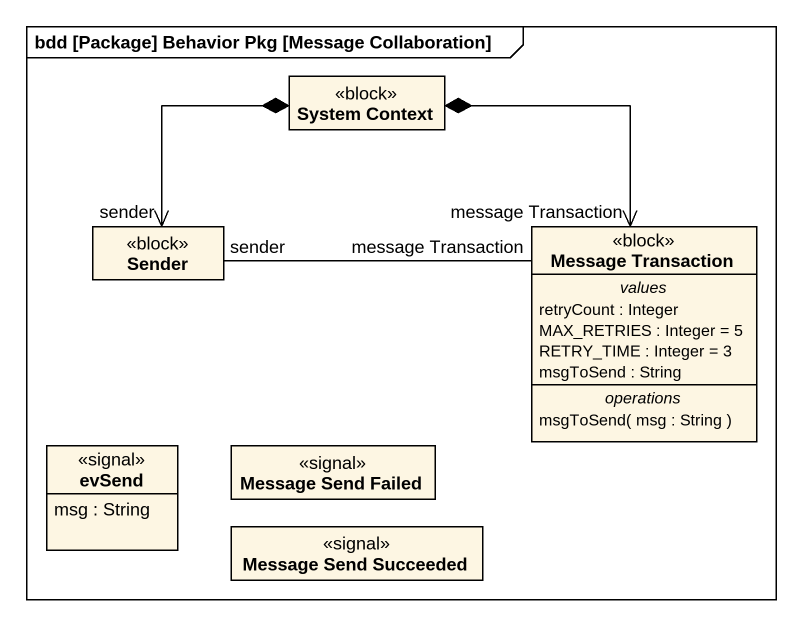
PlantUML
@startuml
mainframe bdd [Package] Behavior Pkg [Message Collaboration]
hide circle
hide empty members
class "System Context" as System_Context <<block>>
class Sender <<block>>
class "Message Transaction" as Message_Transaction <<block>> {
  -- values --
  retryCount : Integer
  MAX_RETRIES : Integer = 5
  RETRY_TIME : Integer = 3
  msgToSend : String
  -- operations --
  msgToSend( msg : String )
}
class evSend <<signal>> {
  msg : String
}
class "Message Send Failed" as Message_Send_Failed <<signal>>
class "Message Send Succeeded" as Message_Send_Succeeded <<signal>>
System_Context *--> "sender" Sender
System_Context *--> "message Transaction" Message_Transaction
Sender "sender" -right- "message Transaction" Message_Transaction
@enduml
